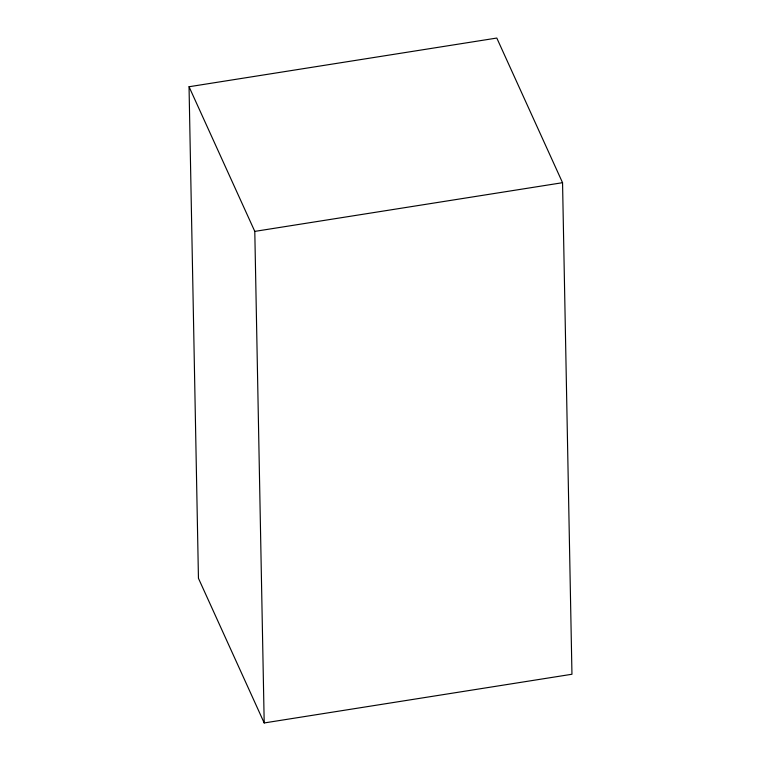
<?xml version="1.0" encoding="UTF-8"?>
<svg xmlns="http://www.w3.org/2000/svg" width="761" height="761" viewBox="0 0 761 761"><rect width="100%" height="100%" fill="white"/><g stroke="black" fill="none" stroke-linecap="round" stroke-linejoin="round"><path stroke-width="1.14" d="M189.042 86.744L496.8 38.05L562.55 182.697L571.958 674.256L264.2 722.95L198.45 578.303L189.042 86.744L254.792 231.392L264.2 722.95M254.792 231.392L562.55 182.697"/></g></svg>
